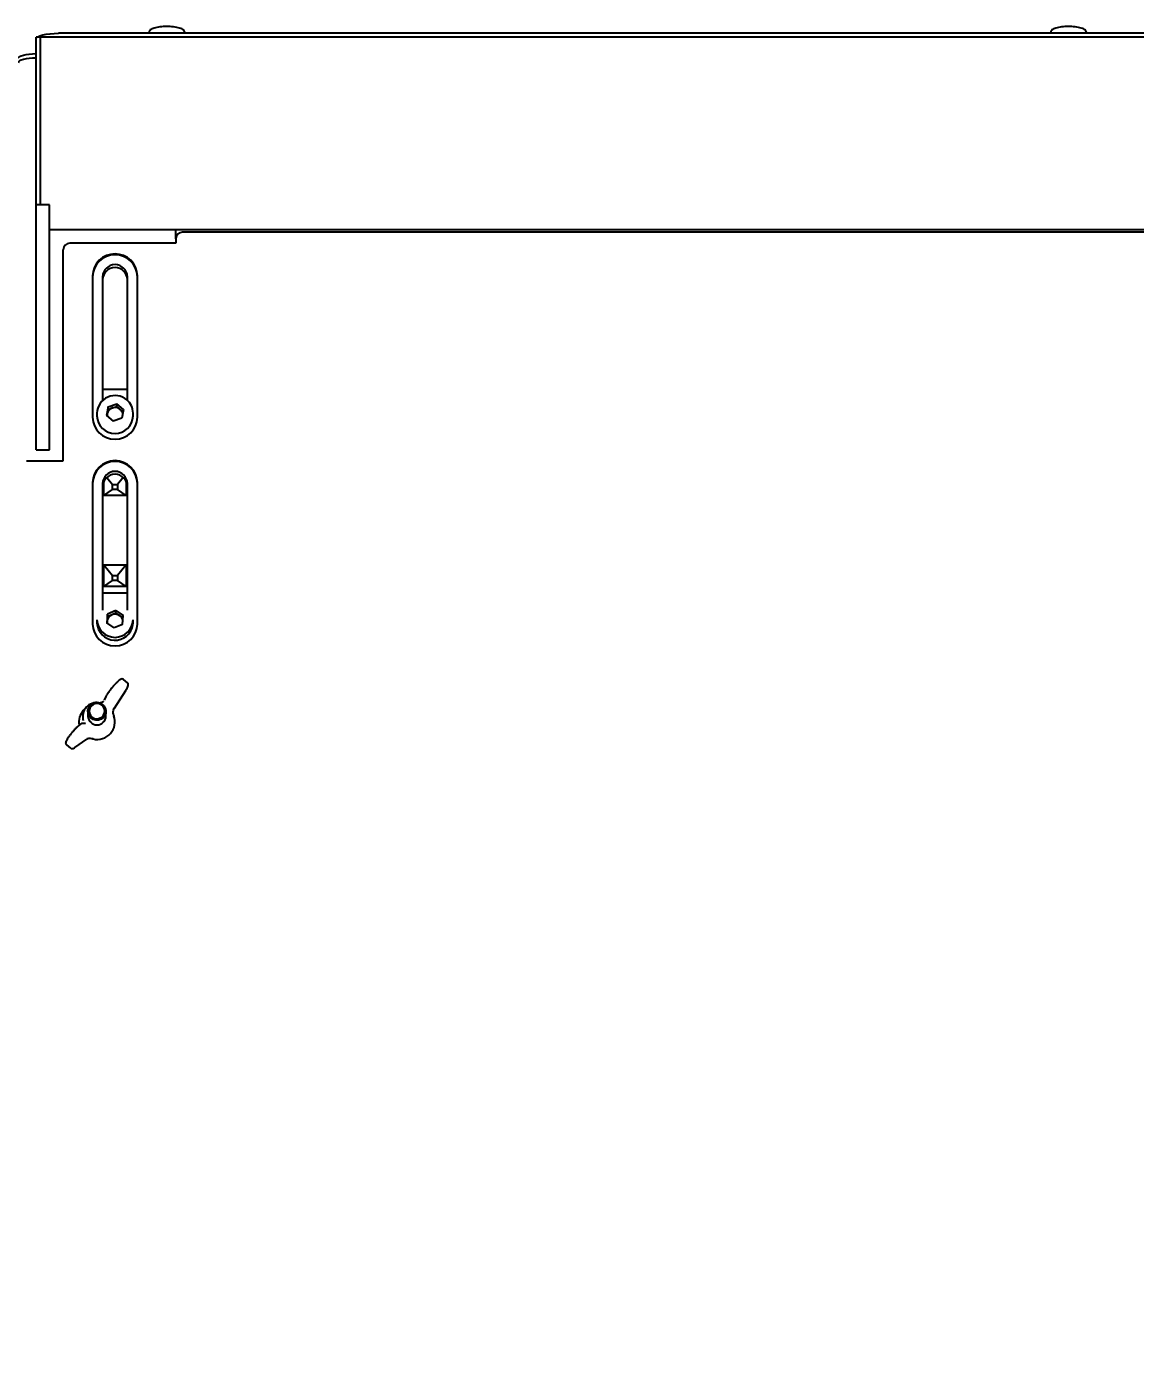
# Model space of a CAD drawing. Header units: millimetres. Extents: x 160 to 8396, y -16 to 5840.
# Drawn here: x 3283 to 3775, y 4530 to 5119 of the extents above; entities that cross this region are included whole.
import ezdxf

# ---------------------------------------------------------------- set-up
doc = ezdxf.new("R2010")
doc.units = ezdxf.units.MM
doc.header["$LTSCALE"] = 20
doc.styles.add('SLDTEXTSTYLE1', font='TXT', dxfattribs={"width": 0.605})
doc.dimstyles.new('SLDDIMSTYLE1', dxfattribs={"dimtxt": 70, "dimasz": 60, "dimexe": 0, "dimexo": 0.0625, "dimgap": 17.5, "dimtad": 2, "dimdec": 0, "dimrnd": 1e-09, "dimzin": 12, "dimdsep": 46, "dimtxsty": 'SLDTEXTSTYLE1', "dimsah": 1, "dimcen": 0.09, "dimadec": 0, "dimazin": 3, "dimtol": 1, "dimtfac": 1, "dimtdec": 3, "dimtofl": 0, "dimtmove": 0, "dimatfit": 3, "dimfxl": 0, "dimfrac": 2, "dimtolj": 1, "dimarcsym": 0})

# ---------------------------------------------------------------- blocks, each defined once
blk = doc.blocks.new('_D_9')
at = {"color": 7, "linetype": 'Continuous', "lineweight": 0}
for p, q in [((4574.2, 5069.25), (4574.2, 1335.28)), ((2992.21, 3609.87), (2992.21, 1335.28)), ((4574.2, 1355.28), (2992.21, 1355.28))]:
    blk.add_line(p, q, dxfattribs=at)
at = {"color": 7, "linetype": 'Continuous', "lineweight": 18}
for points in [[(2992.21, 1355.28), (3052.21, 1345.28), (3052.21, 1365.28)], [(4574.2, 1355.28), (4514.2, 1365.28), (4514.2, 1345.28)]]:
    blk.add_solid(points, dxfattribs=at)
at = {"color": 7, "linetype": 'Continuous', "lineweight": 18, "char_height": 70, "attachment_point": 1, "style": 'SLDTEXTSTYLE1'}
for s, insert in [('1582', (3644.82, 1445.51)), ('*', (3842.08, 1445.51))]:
    blk.add_mtext(s, dxfattribs=dict(at, insert=insert))

msp = doc.modelspace()

# ---------------------------------------------------------------- linework, layer by layer
at = {"color": 7, "linetype": 'Continuous', "lineweight": 25}
for p, q in [((4193.2, 5115.58), (3297.2, 5115.58)), ((3337.2, 5115.75), (3337.2, 5115.58)), ((3353.2, 5115.58), (3353.2, 5115.75)), ((3737.2, 5115.75), (3737.2, 5115.58)), ((3753.2, 5115.58), (3753.2, 5115.75)), ((3289.2, 5113.82), (3287.2, 5113.82)), ((3287.2, 5110.11), (3287.2, 5113.82)), ((3287.2, 5042.5), (3287.2, 5110.11)), ((4201.2, 5113.82), (3289.2, 5113.82)), ((3289.2, 5110.11), (3289.2, 5113.82)), ((3289.2, 5110.11), (3289.2, 5113.82)), ((3289.2, 5042.5), (3289.2, 5110.11)), ((3289.2, 5042.5), (3289.2, 5110.11)), ((3287.2, 5039.37), (3287.2, 5042.5)), ((3293.2, 5039.37), (3287.2, 5039.37)), ((3287.2, 4941.07), (3287.2, 5039.37)), ((3289.2, 5039.37), (3289.2, 5042.5)), ((3289.2, 5039.37), (3289.2, 5042.5)), ((3293.2, 4941.07), (3293.2, 5039.37)), ((3293.2, 5028.44), (4197.2, 5028.44)), ((3349.2, 5024.32), (3349.2, 5028.44)), ((4138.2, 5027.22), (3352.2, 5027.22)), ((3349.2, 5022.39), (3302.2, 5022.39)), ((3349.2, 5024.32), (3349.2, 5022.39)), ((3299.2, 4925.8), (3299.2, 5019.49)), ((3312.2, 5007.9), (3312.2, 4945.11)), ((3316.7, 5007.51), (3316.7, 4952.6)), ((3327.7, 4952.6), (3327.7, 5007.51)), ((3332.2, 4945.11), (3332.2, 5007.9)), ((3327.7, 4957.44), (3316.7, 4957.44)), ((3319.15, 4949.81), (3318.38, 4945.98)), ((3319.15, 4949.81), (3322.98, 4951.08)), ((3319.15, 4948.64), (3319.15, 4949.81)), ((3321.07, 4949.28), (3322.98, 4949.91)), ((3326.03, 4948.51), (3322.98, 4951.08)), ((3322.98, 4949.91), (3322.98, 4951.08)), ((3324.5, 4948.63), (3322.98, 4949.91)), ((3314.2, 4946.99), (3314.2, 4945.69)), ((3318.38, 4945.98), (3321.43, 4943.41)), ((3318.77, 4946.73), (3318.58, 4945.81)), ((3319.15, 4948.64), (3318.77, 4946.73)), ((3319.15, 4948.64), (3321.07, 4949.28)), ((3325.25, 4944.68), (3321.43, 4943.41)), ((3325.82, 4947.52), (3324.5, 4948.63)), ((3326.03, 4948.51), (3325.25, 4944.68)), ((3330.2, 4945.69), (3330.2, 4946.99)), ((3287.2, 4930.72), (3287.2, 4941.07)), ((3293.2, 4930.72), (3293.2, 4941.07)), ((3287.2, 4930.72), (3293.2, 4930.72)), ((3282.95, 4925.8), (3299.2, 4925.8)), ((3312.2, 4916.14), (3312.2, 4853.35)), ((3316.7, 4915.75), (3316.7, 4859.54)), ((3317.2, 4910.34), (3317.2, 4916.66)), ((3318.51, 4918.39), (3321.1, 4915.21)), ((3321.1, 4913.08), (3321.1, 4915.21)), ((3321.1, 4915.21), (3323.3, 4915.21)), ((3325.89, 4918.39), (3323.3, 4915.21)), ((3323.3, 4915.21), (3323.3, 4913.08)), ((3327.21, 4916.66), (3327.21, 4910.34)), ((3327.7, 4859.54), (3327.7, 4915.75)), ((3332.2, 4853.35), (3332.2, 4916.14)), ((3317.2, 4910.34), (3321.1, 4913.08)), ((3327.21, 4910.34), (3317.2, 4910.34)), ((3323.3, 4913.08), (3321.1, 4913.08)), ((3327.21, 4910.34), (3323.3, 4913.08)), ((3317.2, 4879.67), (3327.21, 4879.67)), ((3317.2, 4870.01), (3317.2, 4879.67)), ((3317.2, 4879.67), (3321.1, 4874.87)), ((3327.21, 4879.67), (3323.3, 4874.87)), ((3327.21, 4879.67), (3327.21, 4870.01)), ((3321.1, 4872.74), (3321.1, 4874.87)), ((3321.1, 4874.87), (3323.3, 4874.87)), ((3323.3, 4874.87), (3323.3, 4872.74)), ((3327.7, 4869.96), (3316.7, 4869.96)), ((3317.2, 4870.01), (3321.1, 4872.74)), ((3327.21, 4870.01), (3317.2, 4870.01)), ((3323.3, 4872.74), (3321.1, 4872.74)), ((3327.21, 4870.01), (3323.3, 4872.74)), ((3327.7, 4867.11), (3316.7, 4867.11)), ((3318.93, 4857.77), (3318.52, 4853.88)), ((3318.93, 4856.6), (3318.72, 4854.66)), ((3322.61, 4859.37), (3318.93, 4857.77)), ((3318.93, 4856.6), (3318.93, 4857.77)), ((3320.77, 4857.4), (3318.93, 4856.6)), ((3322.61, 4858.2), (3320.77, 4857.4)), ((3322.61, 4859.37), (3325.89, 4857.08)), ((3322.61, 4858.2), (3322.61, 4859.37)), ((3322.61, 4858.2), (3324.25, 4857.06)), ((3324.25, 4857.06), (3325.78, 4856)), ((3325.48, 4853.2), (3325.89, 4857.08)), ((3314.2, 4855.22), (3314.2, 4853.93)), ((3321.79, 4851.6), (3318.52, 4853.88)), ((3318.72, 4854.66), (3318.63, 4853.8)), ((3325.48, 4853.2), (3321.79, 4851.6)), ((3330.16, 4853.15), (3330.2, 4853.93)), ((3330.2, 4853.93), (3330.2, 4855.22)), ((3327.74, 4827.26), (3325.94, 4828.76)), ((3318.17, 4821.2), (3317.4, 4819.53)), ((3321.93, 4816.03), (3326.99, 4823.89)), ((3309.39, 4816.32), (3308.15, 4814.93)), ((3310.2, 4814.54), (3310.2, 4812.46)), ((3315.09, 4818.39), (3315.68, 4818.37)), ((3315.68, 4818.37), (3315.68, 4818.37)), ((3318.2, 4812.46), (3318.2, 4814.54)), ((3308.5, 4809.15), (3307.81, 4809.19)), ((3308.48, 4809.14), (3308.48, 4809.14)), ((3310.2, 4812.47), (3310.2, 4812.46)), ((3318.2, 4812.46), (3318.2, 4812.47)), ((3321.62, 4812.79), (3321.67, 4812.65)), ((3300.64, 4799.78), (3302.49, 4798.24)), ((3304.41, 4798.56), (3309.67, 4802.28)), ((3312.48, 4802.34), (3312.34, 4802.37))]:
    msp.add_line(p, q, dxfattribs=at)
at = {"color": 7, "linetype": 'Continuous', "lineweight": 25, "flags": 128}
for points in [[(3287.73, 5113.82), (3287.96, 5113.98), (3288.89, 5114.43), (3290.13, 5114.82), (3291.65, 5115.14), (3293.38, 5115.38), (3295.25, 5115.53), (3297.2, 5115.58)], [(3279.2, 5104.45), (3279.36, 5104.85), (3279.81, 5105.24), (3280.55, 5105.6), (3281.55, 5105.91), (3282.76, 5106.17), (3284.14, 5106.36), (3285.64, 5106.48), (3287.2, 5106.52)], [(3287.2, 5104.59), (3285.64, 5104.55), (3284.14, 5104.43), (3282.76, 5104.24), (3281.55, 5103.98), (3280.55, 5103.67), (3279.81, 5103.31), (3279.36, 5102.92), (3279.2, 5102.52)], [(3287.2, 5104.59), (3285.64, 5104.55), (3284.14, 5104.43), (3282.76, 5104.24), (3281.55, 5103.98), (3280.55, 5103.67), (3279.81, 5103.31), (3279.36, 5102.92), (3279.2, 5102.52)], [(3326.92, 4823.83), (3326.98, 4823.88), (3326.99, 4823.89)], [(3318.19, 4814.9), (3318.12, 4813.75), (3317.7, 4812.67), (3316.97, 4811.76), (3316, 4811.09), (3314.87, 4810.73), (3313.67, 4810.71), (3312.53, 4811.03), (3311.53, 4811.67), (3310.77, 4812.56), (3310.32, 4813.62), (3310.21, 4814.77), (3310.46, 4815.89), (3311.03, 4816.9), (3311.9, 4817.7), (3312.96, 4818.22), (3314.14, 4818.41), (3315.32, 4818.25), (3316.4, 4817.77), (3317.29, 4817), (3317.9, 4816.01), (3318.19, 4814.9)], [(3317.69, 4814.98), (3317.4, 4816.06), (3316.76, 4816.98), (3315.84, 4817.66), (3314.75, 4818.01), (3313.6, 4818), (3312.51, 4817.63), (3311.61, 4816.94), (3310.99, 4816), (3310.71, 4814.92), (3310.82, 4813.81), (3311.29, 4812.8), (3312.08, 4811.99), (3313.1, 4811.47), (3314.23, 4811.29), (3315.37, 4811.49), (3316.38, 4812.02), (3317.15, 4812.85), (3317.6, 4813.87), (3317.69, 4814.98)], [(3317.04, 4818.92), (3317.08, 4818.97), (3317.19, 4819.06)], [(3321.87, 4815.96), (3321.93, 4816.02), (3321.93, 4816.03)], [(3304.55, 4798.7), (3304.47, 4798.61), (3304.41, 4798.56)], [(3309.81, 4802.42), (3309.73, 4802.33), (3309.67, 4802.28)]]:
    msp.add_lwpolyline(points, dxfattribs=at)
at = {"color": 7, "linetype": 'Continuous', "lineweight": 25}
for centre, radius, start, end in [((3352.15, 5024.27), 2.95, 89.02424, 178.98981), ((3302.15, 5019.44), 2.95, 89.02424, 178.98981), ((3322.2, 5007.62), 10, 1.59839, 178.40161), ((3322.2, 5007.23), 10, 1.59839, 178.40161), ((3322.2, 5007.36), 5.5, 1.59839, 178.40161), ((3322.2, 5006.06), 5.5, 1.59839, 178.40161), ((3322.22, 4946.73), 8.03, 49.33634, 178.16179), ((3322.58, 4946.96), 7.62, 0.22445, 50.27091), ((3322.2, 4945.39), 10, 181.59839, 358.40161), ((3322.2, 4945.9), 8, 181.51799, 358.48201), ((3321.97, 4946.08), 3.27, 168.59322, 186.95261), ((3322.11, 4946.02), 3.42, 107.87397, 168.11388), ((3322.2, 4945.87), 3.59, 50.23655, 108.45639), ((3322.36, 4946.06), 3.35, 10.38746, 50.1968), ((3322.2, 4915.86), 10, 1.59839, 178.40161), ((3322.2, 4915.47), 10, 1.59839, 178.40161), ((3322.2, 4915.59), 5.5, 1.59839, 178.40161), ((3322.2, 4914.3), 5.5, 1.59839, 178.40161), ((3322.09, 4854.28), 3.39, 112.94909, 173.53668), ((3322.2, 4854.1), 3.6, 55.32539, 113.44872), ((3322.34, 4854.29), 3.37, 9.93914, 55.40928), ((3322.2, 4853.63), 10, 181.59839, 358.40161), ((3322.2, 4855.44), 8, 181.51766, 358.48234), ((3322.21, 4854.15), 8.01, 181.60867, 352.77935), ((3321.97, 4854.32), 3.27, 173.98965, 190.65468), ((3313.76, 4809.88), 7.56, 138.02127, 190.37379), ((3314.09, 4812.25), 6.22, 80.76732, 195.85325), ((3308.7, 4808.44), 0.746, 50.97846, 108.47308), ((3314.2, 4812.58), 4, 181.48667, 358.51333), ((3314.33, 4809.95), 7.83, 256.38471, 20.23586)]:
    msp.add_arc(centre, radius, start, end, dxfattribs=at)
for points, knots in [([(3346.68, 5118.52), (3346.41, 5118.53), (3345.64, 5118.57), (3344.33, 5118.56), (3342.82, 5118.47), (3341.39, 5118.3), (3340.11, 5118.05), (3339.01, 5117.71), (3338.18, 5117.31), (3337.61, 5116.84), (3337.26, 5116.32), (3337.24, 5115.95), (3337.24, 5115.8)], [0, 0, 0, 0, 0.060778, 0.176755, 0.292947, 0.40955, 0.52725, 0.647313, 0.772702, 0.868234, 0.947561, 1, 1, 1, 1]), ([(3353.17, 5115.72), (3353.17, 5115.84), (3353.2, 5116.18), (3352.92, 5116.68), (3352.47, 5117.14), (3351.81, 5117.54), (3350.86, 5117.9), (3349.61, 5118.19), (3348.21, 5118.41), (3347.19, 5118.48), (3346.68, 5118.52)], [0, 0, 0, 0, 0.052687, 0.152042, 0.253728, 0.379326, 0.538822, 0.697153, 0.849101, 1, 1, 1, 1]), ([(3746.68, 5118.52), (3746.41, 5118.53), (3745.64, 5118.57), (3744.33, 5118.56), (3742.82, 5118.47), (3741.39, 5118.3), (3740.11, 5118.05), (3739.01, 5117.71), (3738.18, 5117.31), (3737.61, 5116.84), (3737.26, 5116.32), (3737.24, 5115.95), (3737.24, 5115.8)], [0, 0, 0, 0, 0.0607782, 0.1767554, 0.2929469, 0.4095499, 0.5272503, 0.6473127, 0.7727019, 0.8682345, 0.9475608, 1, 1, 1, 1]), ([(3753.17, 5115.72), (3753.17, 5115.84), (3753.2, 5116.18), (3752.92, 5116.68), (3752.47, 5117.14), (3751.81, 5117.54), (3750.86, 5117.9), (3749.61, 5118.19), (3748.21, 5118.41), (3747.19, 5118.48), (3746.68, 5118.52)], [0, 0, 0, 0, 0.052687, 0.152042, 0.253728, 0.379326, 0.538822, 0.697153, 0.849101, 1, 1, 1, 1]), ([(3325.94, 4828.75), (3325.81, 4828.83), (3325.56, 4828.98), (3325.16, 4828.96), (3324.8, 4828.84), (3324.36, 4828.59), (3323.74, 4828.11), (3322.96, 4827.4), (3322.1, 4826.51), (3321.23, 4825.54), (3320.38, 4824.52), (3319.6, 4823.5), (3318.93, 4822.54), (3318.45, 4821.77), (3318.26, 4821.37), (3318.17, 4821.2)], [0, 0, 0, 0, 0.041523, 0.079784, 0.129218, 0.201337, 0.292897, 0.3892, 0.481421, 0.572412, 0.663037, 0.753698, 0.844676, 0.936563, 1, 1, 1, 1]), ([(3326.99, 4823.89), (3327.09, 4824.05), (3327.4, 4824.54), (3327.79, 4825.27), (3328.04, 4825.93), (3328.12, 4826.44), (3328.06, 4826.91), (3327.84, 4827.13), (3327.75, 4827.22)], [0, 0, 0, 0, 0.121391, 0.358159, 0.603458, 0.770077, 0.904111, 1, 1, 1, 1]), ([(3317.04, 4818.92), (3317.03, 4818.92), (3317.02, 4818.9), (3316.94, 4818.82), (3316.74, 4818.67), (3316.42, 4818.51), (3316.04, 4818.4), (3315.79, 4818.39), (3315.68, 4818.38)], [0, 0, 0, 0, 0.064729, 0.215582, 0.410816, 0.620704, 0.835268, 1, 1, 1, 1]), ([(3321.62, 4812.79), (3321.53, 4813.13), (3321.3, 4813.91), (3321.41, 4815.03), (3321.72, 4815.67), (3321.87, 4815.96)], [0, 0, 0, 0, 0.2928543, 0.6724782, 1, 1, 1, 1]), ([(3307.81, 4809.19), (3307.66, 4809.18), (3307.35, 4809.15), (3306.92, 4808.92), (3306.37, 4808.54), (3305.61, 4807.87), (3304.8, 4807.06), (3303.93, 4806.13), (3303.38, 4805.46), (3303.1, 4805.14)], [0, 0, 0, 0, 0.094531, 0.194016, 0.371394, 0.525811, 0.688056, 0.847317, 1, 1, 1, 1]), ([(3303.1, 4805.14), (3303.09, 4805.13), (3302.8, 4804.78), (3302.26, 4804.08), (3301.54, 4803.09), (3300.96, 4802.19), (3300.54, 4801.41), (3300.32, 4800.86), (3300.29, 4800.36), (3300.43, 4799.93), (3300.61, 4799.83), (3300.65, 4799.8)], [0, 0, 0, 0, 0.005447, 0.160011, 0.314918, 0.470938, 0.629848, 0.798105, 0.901547, 0.977614, 1, 1, 1, 1]), ([(3309.81, 4802.42), (3310.06, 4802.52), (3310.56, 4802.73), (3311.5, 4802.66), (3312.13, 4802.44), (3312.34, 4802.37)], [0, 0, 0, 0, 0.4027577, 0.8071922, 1, 1, 1, 1]), ([(3302.55, 4798.23), (3302.65, 4798.16), (3302.88, 4798), (3303.31, 4798.01), (3303.74, 4798.14), (3304.1, 4798.34), (3304.36, 4798.52), (3304.41, 4798.56)], [0, 0, 0, 0, 0.148758, 0.344952, 0.574747, 0.908428, 1, 1, 1, 1])]:
    msp.add_open_spline(points, degree=3, knots=knots, dxfattribs=at)

# ---------------------------------------------------------------- dimensions: what is measured, and where the dimension line sits
at = {"color": 7, "linetype": 'Continuous', "lineweight": 18}
dim = msp.add_linear_dim(base=(2992.21, 1355.28), p1=(4574.2, 5069.25), p2=(2992.21, 3609.87), text='<>*', dimstyle='SLDDIMSTYLE1', dxfattribs=at)
dim.commit()
dim.dimension.update_dxf_attribs({"geometry": '_D_9', "text_midpoint": (3758.81, 1355.28), "dimtype": 160})

doc.saveas('drawing.dxf')
